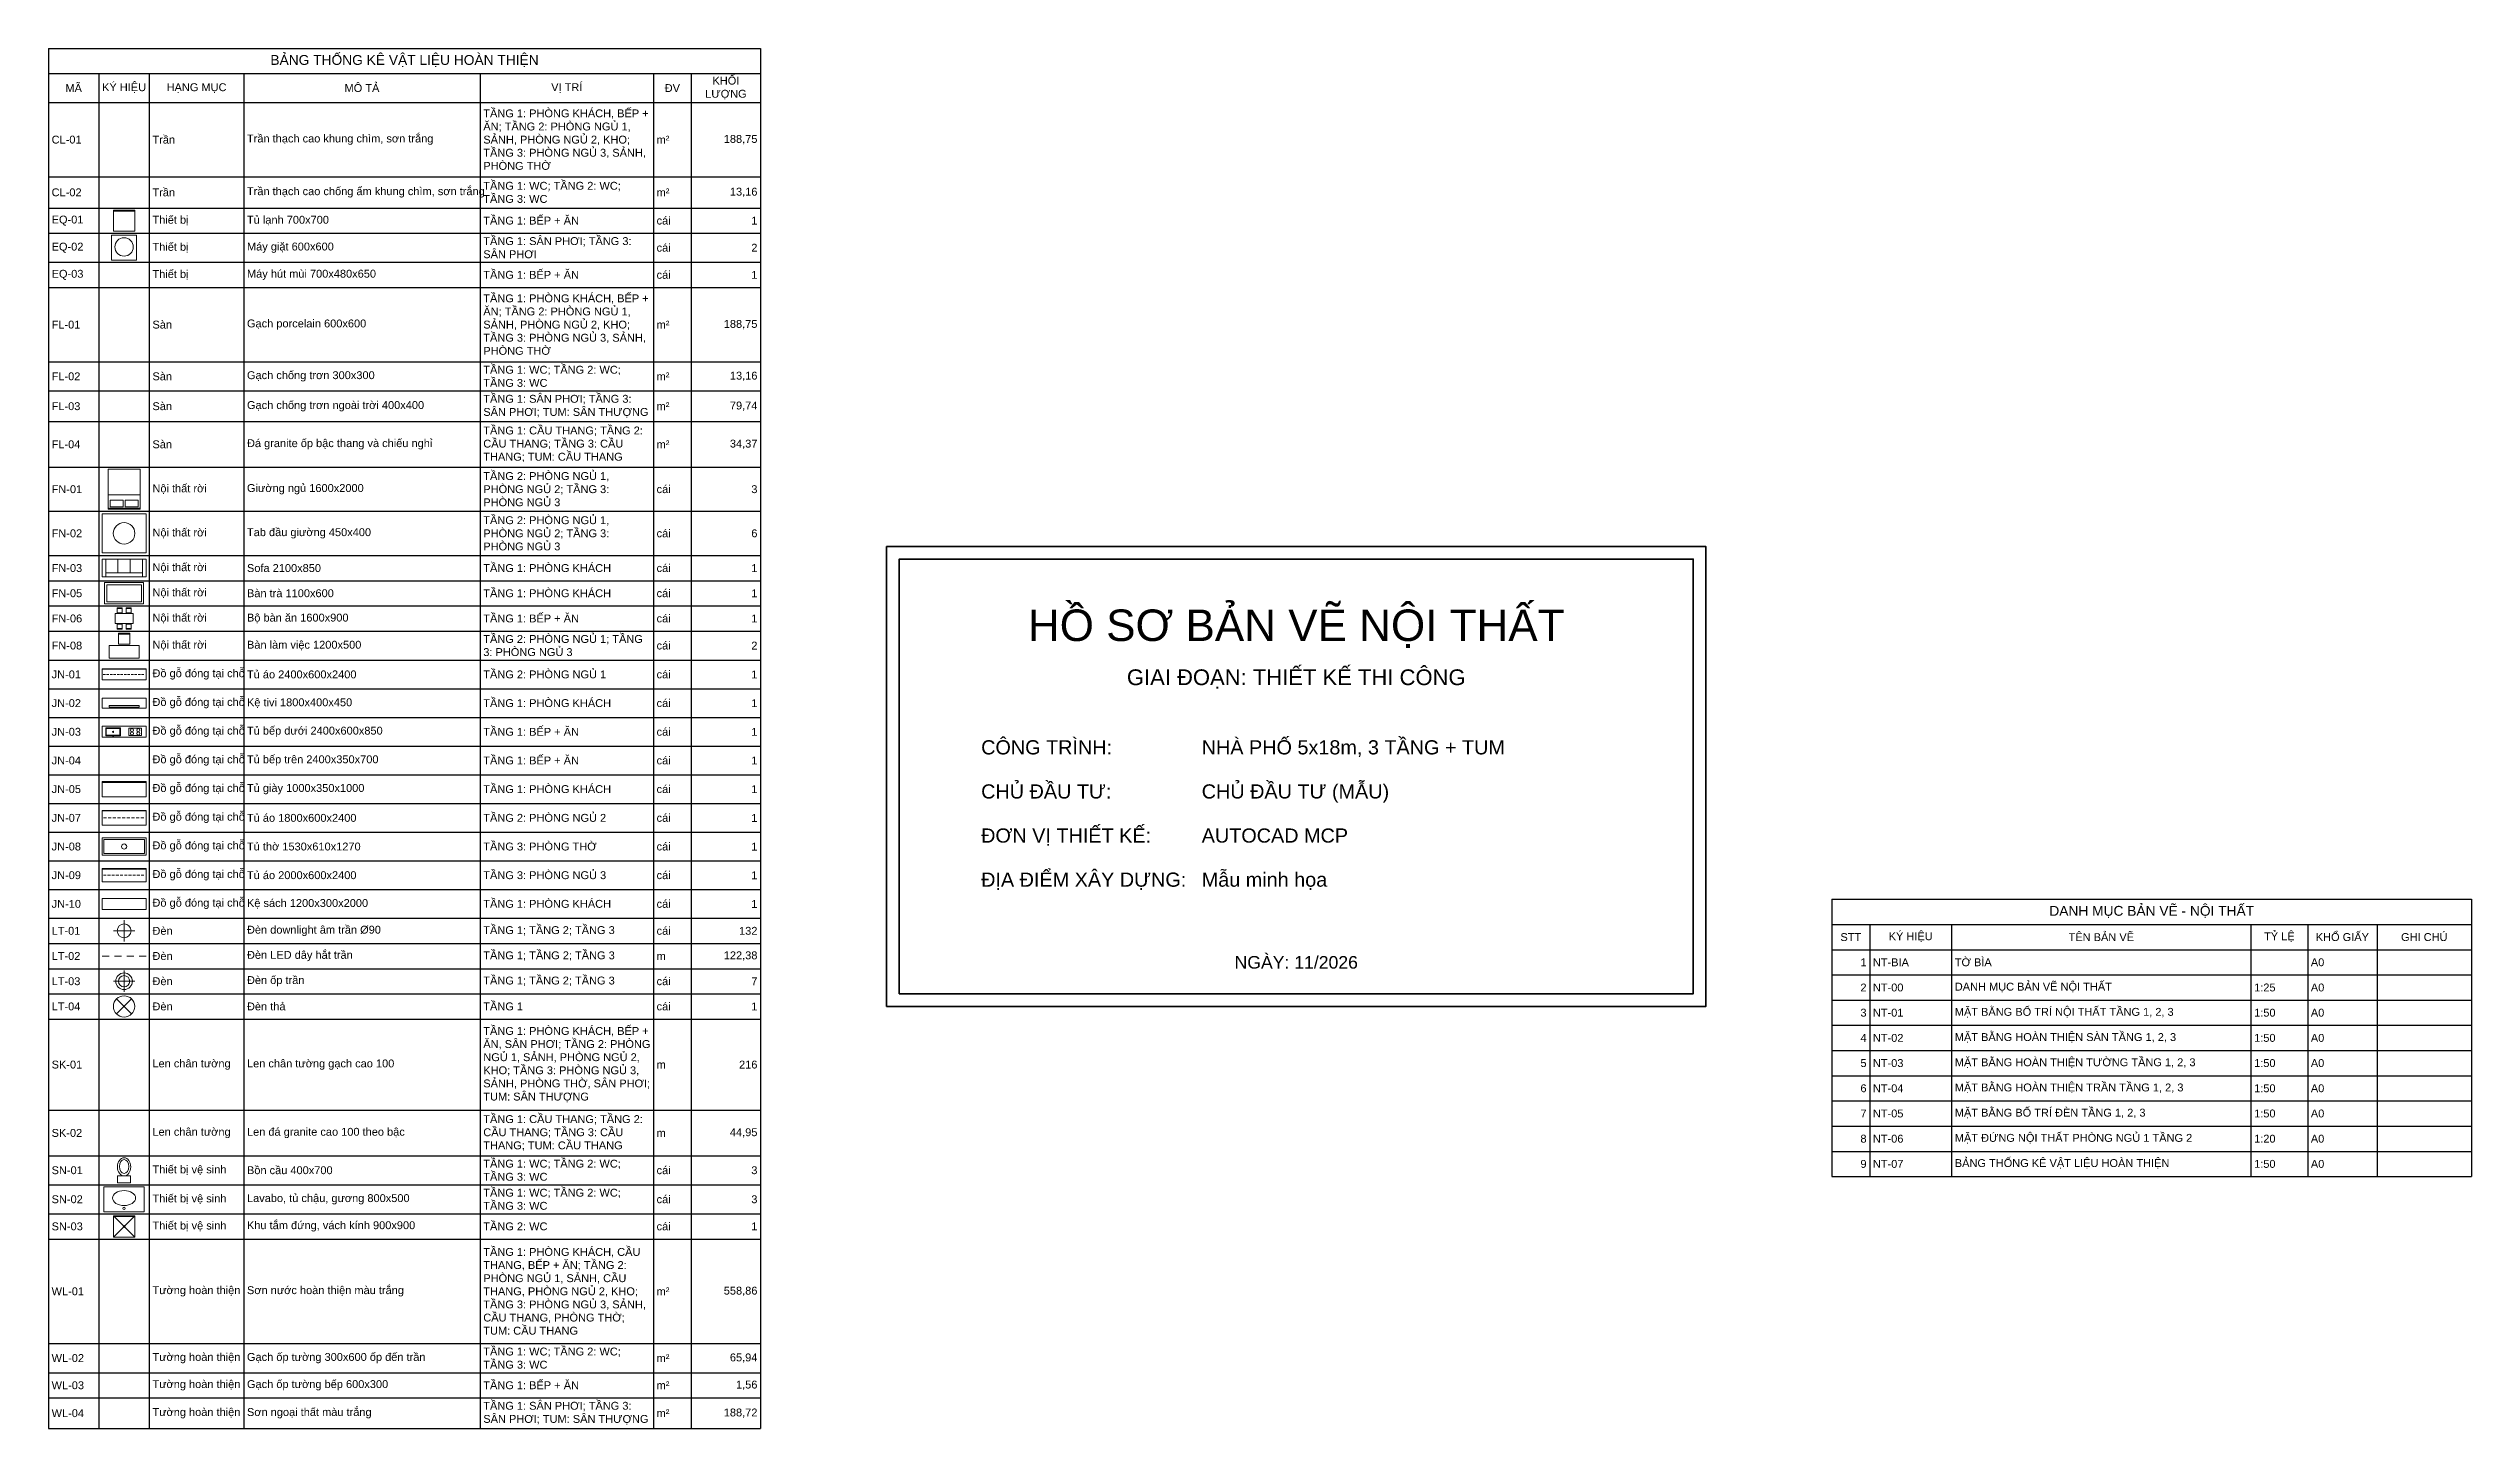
# Model space of a CAD drawing. Header units: millimetres. Extents: x -2900 to 278461, y -22074 to 20200.
# Drawn here: x 240011 to 278461, y -22074 to -168 of the extents above; entities that cross this region are included whole.
import ezdxf
from ezdxf.enums import TextEntityAlignment as Align

# ---------------------------------------------------------------- set-up
doc = ezdxf.new("R2010")
doc.units = ezdxf.units.MM
doc.header["$LTSCALE"] = 20
doc.linetypes.add('HIDDEN', pattern=[9.525, 6.35, -3.175])
for name, color, linetype, lineweight in [('A-ANNO-TEXT', 7, 'Continuous', 18), ('A-ANNO-TTLB', 7, 'Continuous', 35), ('A-GLAZ', 4, 'Continuous', 25), ('A-HIDD', 8, 'HIDDEN', 18)]:
    doc.layers.add(name, color=color, linetype=linetype, lineweight=lineweight)
doc.styles.add('MCP-ARIAL', font='arial.ttf')

# ---------------------------------------------------------------- blocks, each defined once
blk = doc.blocks.new('NT_EQ-01_fridge_700x700')
blk.add_line((0, 660), (700, 660))
blk.add_lwpolyline([(0, 0), (700, 0), (700, 700), (0, 700)], close=True)
at = {"style": 'MCP-ARIAL', "flags": 1}
for tag, p in [('TEN', (350, 200)), ('MA', (350, 350)), ('KICH_THUOC', (350, 50))]:
    blk.add_attdef(tag, p, '', height=100, dxfattribs=at)
blk = doc.blocks.new('NT_EQ-02_washer_600x600')
blk.add_lwpolyline([(0, 0), (600, 0), (600, 600), (0, 600)], close=True)
blk.add_circle((300, 320), 220)
at = {"style": 'MCP-ARIAL', "flags": 1}
for tag, p in [('TEN', (300, 150)), ('MA', (300, 300)), ('KICH_THUOC', (300, 0))]:
    blk.add_attdef(tag, p, '', height=100, dxfattribs=at)
blk = doc.blocks.new('NT_FN-01_bed_1600x2000')
blk.add_line((0, 720), (1600, 720))
for points in [[(0, 0), (1600, 0), (1600, 2000), (0, 2000)], [(0, 0), (1600, 0), (1600, 60), (0, 60)], [(100, 120), (750, 120), (750, 450), (100, 450)], [(850, 120), (1500, 120), (1500, 450), (850, 450)]]:
    blk.add_lwpolyline(points, close=True)
at = {"style": 'MCP-ARIAL', "flags": 1}
for tag, p in [('TEN', (800, 850)), ('MA', (800, 1000)), ('KICH_THUOC', (800, 700))]:
    blk.add_attdef(tag, p, '', height=100, dxfattribs=at)
blk = doc.blocks.new('NT_FN-02_nightstand_450x400')
blk.add_lwpolyline([(0, 0), (450, 0), (450, 400), (0, 400)], close=True)
blk.add_circle((225, 200), 110)
at = {"style": 'MCP-ARIAL', "flags": 1}
for tag, p in [('MA', (225, 200)), ('TEN', (225, 50)), ('KICH_THUOC', (225, -100))]:
    blk.add_attdef(tag, p, '', height=100, dxfattribs=at)
blk = doc.blocks.new('NT_FN-03_sofa_2100x850')
for p, q in [((760, 200), (760, 850)), ((1340, 200), (1340, 850))]:
    blk.add_line(p, q)
for points in [[(0, 0), (2100, 0), (2100, 850), (0, 850)], [(0, 0), (180, 0), (180, 850), (0, 850)], [(180, 0), (1920, 0), (1920, 200), (180, 200)], [(1920, 0), (2100, 0), (2100, 850), (1920, 850)]]:
    blk.add_lwpolyline(points, close=True)
at = {"style": 'MCP-ARIAL', "flags": 1}
for tag, p in [('TEN', (1050, 275)), ('MA', (1050, 425)), ('KICH_THUOC', (1050, 125))]:
    blk.add_attdef(tag, p, '', height=100, dxfattribs=at)
blk = doc.blocks.new('NT_FN-05_coffee_table_1100x600')
for points in [[(0, 0), (1100, 0), (1100, 600), (0, 600)], [(60, 60), (1040, 60), (1040, 540), (60, 540)]]:
    blk.add_lwpolyline(points, close=True)
at = {"style": 'MCP-ARIAL', "flags": 1}
for tag, p in [('TEN', (550, 150)), ('MA', (550, 300)), ('KICH_THUOC', (550, 0))]:
    blk.add_attdef(tag, p, '', height=100, dxfattribs=at)
blk = doc.blocks.new('NT_FN-06_dining_table_1600x900_f0nry')
for points in [[(0, 0), (1600, 0), (1600, 900), (0, 900)], [(175, 1350), (625, 1350), (625, 1400), (175, 1400)], [(175, 950), (625, 950), (625, 1350), (175, 1350)], [(975, 1350), (1425, 1350), (1425, 1400), (975, 1400)], [(975, 950), (1425, 950), (1425, 1350), (975, 1350)], [(175, -450), (625, -450), (625, -50), (175, -50)], [(175, -500), (625, -500), (625, -450), (175, -450)], [(975, -450), (1425, -450), (1425, -50), (975, -50)], [(975, -500), (1425, -500), (1425, -450), (975, -450)]]:
    blk.add_lwpolyline(points, close=True)
at = {"style": 'MCP-ARIAL', "flags": 1}
for tag, p in [('TEN', (800, 300)), ('MA', (800, 450)), ('KICH_THUOC', (800, 150))]:
    blk.add_attdef(tag, p, '', height=100, dxfattribs=at)
blk = doc.blocks.new('NT_FN-08_desk_1200x500')
for points in [[(375, 950), (825, 950), (825, 1000), (375, 1000)], [(0, 0), (1200, 0), (1200, 500), (0, 500)], [(375, 550), (825, 550), (825, 950), (375, 950)]]:
    blk.add_lwpolyline(points, close=True)
at = {"style": 'MCP-ARIAL', "flags": 1}
for tag, p in [('TEN', (600, 100)), ('MA', (600, 250)), ('KICH_THUOC', (600, -50))]:
    blk.add_attdef(tag, p, '', height=100, dxfattribs=at)
blk = doc.blocks.new('NT_JN-01_wardrobe_2400x600')
for p, q in [((0, 580), (2400, 580)), ((480, 580), (480, 600)), ((960, 580), (960, 600)), ((1440, 580), (1440, 600)), ((1920, 580), (1920, 600))]:
    blk.add_line(p, q)
blk.add_lwpolyline([(0, 0), (2400, 0), (2400, 600), (0, 600)], close=True)
at = {"layer": 'A-HIDD'}
blk.add_line((60, 300), (2340, 300), dxfattribs=at)
at = {"style": 'MCP-ARIAL', "flags": 1}
for tag, p in [('TEN', (1200, 150)), ('MA', (1200, 300)), ('KICH_THUOC', (1200, 0))]:
    blk.add_attdef(tag, p, '', height=100, dxfattribs=at)
blk = doc.blocks.new('NT_JN-02_tv_cabinet_1800x400')
for points in [[(0, 0), (1800, 0), (1800, 400), (0, 400)], [(285, 40), (1515, 40), (1515, 100), (285, 100)]]:
    blk.add_lwpolyline(points, close=True)
at = {"style": 'MCP-ARIAL', "flags": 1}
for tag, p in [('TEN', (900, 50)), ('MA', (900, 200)), ('KICH_THUOC', (900, -100))]:
    blk.add_attdef(tag, p, '', height=100, dxfattribs=at)
blk = doc.blocks.new('NT_JN-03_kitchen_base_2400x600_18ytp')
for points in [[(0, 0), (2400, 0), (2400, 600), (0, 600)], [(200, 90), (1000, 90), (1000, 510), (200, 510)], [(230, 120), (970, 120), (970, 480), (230, 480)], [(1450, 100), (2150, 100), (2150, 500), (1450, 500)]]:
    blk.add_lwpolyline(points, close=True)
for centre, radius in [((600, 300), 30), ((600, 50), 22), ((1625, 390), 85), ((1625, 210), 85), ((1975, 390), 85), ((1975, 210), 85)]:
    blk.add_circle(centre, radius)
at = {"style": 'MCP-ARIAL', "flags": 1}
for tag, p in [('TEN', (1200, 150)), ('MA', (1200, 300)), ('KICH_THUOC', (1200, 0))]:
    blk.add_attdef(tag, p, '', height=100, dxfattribs=at)
blk = doc.blocks.new('NT_JN-05_shoe_cabinet_1000x350')
blk.add_line((0, 330), (1000, 330))
blk.add_lwpolyline([(0, 0), (1000, 0), (1000, 350), (0, 350)], close=True)
at = {"style": 'MCP-ARIAL', "flags": 1}
for tag, p in [('TEN', (500, 25)), ('MA', (500, 175)), ('KICH_THUOC', (500, -125))]:
    blk.add_attdef(tag, p, '', height=100, dxfattribs=at)
blk = doc.blocks.new('NT_JN-07_wardrobe_1800x600')
for p, q in [((0, 580), (1800, 580)), ((450, 580), (450, 600)), ((900, 580), (900, 600)), ((1350, 580), (1350, 600))]:
    blk.add_line(p, q)
blk.add_lwpolyline([(0, 0), (1800, 0), (1800, 600), (0, 600)], close=True)
at = {"layer": 'A-HIDD'}
blk.add_line((60, 300), (1740, 300), dxfattribs=at)
at = {"style": 'MCP-ARIAL', "flags": 1}
for tag, p in [('TEN', (900, 150)), ('MA', (900, 300)), ('KICH_THUOC', (900, 0))]:
    blk.add_attdef(tag, p, '', height=100, dxfattribs=at)
blk = doc.blocks.new('NT_JN-08_altar_1530x610')
for points in [[(0, 0), (1530, 0), (1530, 610), (0, 610)], [(60, 60), (1470, 60), (1470, 550), (60, 550)]]:
    blk.add_lwpolyline(points, close=True)
blk.add_circle((765, 305), 90)
at = {"style": 'MCP-ARIAL', "flags": 1}
for tag, p in [('TEN', (765, 155)), ('MA', (765, 305)), ('KICH_THUOC', (765, 5))]:
    blk.add_attdef(tag, p, '', height=100, dxfattribs=at)
blk = doc.blocks.new('NT_JN-09_wardrobe_2000x600')
for p, q in [((0, 580), (2000, 580)), ((500, 580), (500, 600)), ((1000, 580), (1000, 600)), ((1500, 580), (1500, 600))]:
    blk.add_line(p, q)
blk.add_lwpolyline([(0, 0), (2000, 0), (2000, 600), (0, 600)], close=True)
at = {"layer": 'A-HIDD'}
blk.add_line((60, 300), (1940, 300), dxfattribs=at)
at = {"style": 'MCP-ARIAL', "flags": 1}
for tag, p in [('TEN', (1000, 150)), ('MA', (1000, 300)), ('KICH_THUOC', (1000, 0))]:
    blk.add_attdef(tag, p, '', height=100, dxfattribs=at)
blk = doc.blocks.new('NT_JN-10_bookshelf_1200x300')
blk.add_lwpolyline([(0, 0), (1200, 0), (1200, 300), (0, 300)], close=True)
at = {"style": 'MCP-ARIAL', "flags": 1}
for tag, p in [('TEN', (600, 0)), ('MA', (600, 150)), ('KICH_THUOC', (600, -150))]:
    blk.add_attdef(tag, p, '', height=100, dxfattribs=at)
blk = doc.blocks.new('MCP_DEN_DOWNLIGHT')
for p, q in [((-115, 0), (115, 0)), ((0, -115), (0, 115))]:
    blk.add_line(p, q)
blk.add_circle((0, 0), 75)
at = {"style": 'MCP-ARIAL', "flags": 1}
blk.add_attdef('MA', text='', height=50, dxfattribs=at).set_placement((0, -150), align=Align.MIDDLE_CENTER)
blk = doc.blocks.new('MCP_DEN_LED_DAY')
for p, q in [((-500, 0), (-340, 0)), ((-220, 0), (-60, 0)), ((60, 0), (220, 0)), ((340, 0), (500, 0))]:
    blk.add_line(p, q)
at = {"style": 'MCP-ARIAL', "flags": 1}
blk.add_attdef('MA', text='', height=50, dxfattribs=at).set_placement((0, -80), align=Align.MIDDLE_CENTER)
blk = doc.blocks.new('MCP_DEN_OP_TRAN')
for p, q in [((-320, 0), (320, 0)), ((0, -320), (0, 320))]:
    blk.add_line(p, q)
for radius in [250, 170]:
    blk.add_circle((0, 0), radius)
at = {"style": 'MCP-ARIAL', "flags": 1}
blk.add_attdef('MA', text='', height=50, dxfattribs=at).set_placement((0, -380), align=Align.MIDDLE_CENTER)
blk = doc.blocks.new('MCP_DEN_THA')
for p, q in [((-141.4, -141.4), (141.4, 141.4)), ((-141.4, 141.4), (141.4, -141.4))]:
    blk.add_line(p, q)
blk.add_circle((0, 0), 200)
at = {"style": 'MCP-ARIAL', "flags": 1}
blk.add_attdef('MA', text='', height=50, dxfattribs=at).set_placement((0, -260), align=Align.MIDDLE_CENTER)
blk = doc.blocks.new('NT_SN-01_toilet_400x700')
blk.add_lwpolyline([(20, 0), (380, 0), (380, 190), (20, 190)], close=True)
for centre, major_axis, ratio in [((200, 445), (0, 255), 0.73), ((200, 455), (0, 195), 0.67)]:
    blk.add_ellipse(centre, major_axis=major_axis, ratio=ratio)
at = {"style": 'MCP-ARIAL', "flags": 1}
for tag, p in [('TEN', (200, 200)), ('MA', (200, 350)), ('KICH_THUOC', (200, 50))]:
    blk.add_attdef(tag, p, '', height=100, dxfattribs=at)
blk = doc.blocks.new('NT_SN-02_vanity_800x500')
blk.add_lwpolyline([(0, 0), (800, 0), (800, 500), (0, 500)], close=True)
blk.add_circle((400, 70), 22)
blk.add_ellipse((400, 275), major_axis=(230, 0), ratio=0.65)
at = {"style": 'MCP-ARIAL', "flags": 1}
for tag, p in [('TEN', (400, 100)), ('MA', (400, 250)), ('KICH_THUOC', (400, -50))]:
    blk.add_attdef(tag, p, '', height=100, dxfattribs=at)
blk = doc.blocks.new('NT_SN-03_shower_900x900')
for p, q in [((0, 0), (900, 900)), ((900, 0), (0, 900))]:
    blk.add_line(p, q)
blk.add_lwpolyline([(0, 0), (900, 0), (900, 900), (0, 900)], close=True)
blk.add_circle((450, 450), 40)
at = {"layer": 'A-GLAZ'}
blk.add_line((0, 890), (900, 890), dxfattribs=at)
at = {"style": 'MCP-ARIAL', "flags": 1}
for tag, p in [('TEN', (450, 300)), ('MA', (450, 450)), ('KICH_THUOC', (450, 150))]:
    blk.add_attdef(tag, p, '', height=100, dxfattribs=at)
blk = doc.blocks.new('*T288')
at = {"layer": 'A-ANNO-TEXT', "color": 0, "linetype": 'ByBlock', "lineweight": -2, "transparency": 16777216}
for p, q in [((0, 0), (11300, 0)), ((0, 0), (0, -21905)), ((11300, 0), (11300, -21905)), ((0, -400), (11300, -400)), ((800, -400), (800, -21905)), ((1600, -400), (1600, -21905)), ((3100, -400), (3100, -21905)), ((6850, -400), (6850, -21905)), ((9600, -400), (9600, -21905)), ((10200, -400), (10200, -21905)), ((0, -857), (11300, -857)), ((0, -2038), (11300, -2038)), ((0, -2533), (11300, -2533)), ((0, -2933), (11300, -2933)), ((0, -3394), (11300, -3394)), ((0, -3794), (11300, -3794)), ((0, -4975), (11300, -4975)), ((0, -5436), (11300, -5436)), ((0, -5922), (11300, -5922)), ((0, -6646), (11300, -6646)), ((0, -7347), (11300, -7347)), ((0, -8048), (11300, -8048)), ((0, -8448), (11300, -8448)), ((0, -8848), (11300, -8848)), ((0, -9248), (11300, -9248)), ((0, -9709), (11300, -9709)), ((0, -10164), (11300, -10164)), ((0, -10619), (11300, -10619)), ((0, -11075), (11300, -11075)), ((0, -11530), (11300, -11530)), ((0, -11985), (11300, -11985)), ((0, -12440), (11300, -12440)), ((0, -12896), (11300, -12896)), ((0, -13351), (11300, -13351)), ((0, -13806), (11300, -13806)), ((0, -14206), (11300, -14206)), ((0, -14606), (11300, -14606)), ((0, -15006), (11300, -15006)), ((0, -15406), (11300, -15406)), ((0, -16852), (11300, -16852)), ((0, -17576), (11300, -17576)), ((0, -18037), (11300, -18037)), ((0, -18497), (11300, -18497)), ((0, -18897), (11300, -18897)), ((0, -20558), (11300, -20558)), ((0, -21019), (11300, -21019)), ((0, -21419), (11300, -21419)), ((0, -21905), (11300, -21905))]:
    blk.add_line(p, q, dxfattribs=at)
at = {"layer": 'A-ANNO-TEXT', "color": 0, "transparency": 16777216}
for name, p, xscale, yscale, zscale in [('NT_EQ-01_fridge_700x700', (1031, -2902), 0.4821428571428572, 0.4821428571428572, 0.4821428571428572), ('NT_EQ-02_washer_600x600', (1001, -3363), 0.6642697438229498, 0.6642697438229498, 0.6642697438229498), ('NT_FN-01_bed_1600x2000', (945, -7315), 0.3192644383810823, 0.3192644383810823, 0.3192644383810823), ('NT_FN-02_nightstand_450x400', (850, -8008), 1.555555555555556, 1.555555555555556, 1.555555555555556), ('NT_FN-03_sofa_2100x850', (850, -8389), 0.3333333333333333, 0.3333333333333333, 0.3333333333333333), ('NT_FN-05_coffee_table_1100x600', (891, -8816), 0.5625, 0.5625, 0.5625), ('NT_FN-06_dining_table_1600x900_f0nry', (1058, -9128), 0.1776315789473684, 0.1776315789473684, 0.1776315789473684), ('NT_FN-08_desk_1200x500', (961, -9677), 0.3986471123237835, 0.3986471123237835, 0.3986471123237835), ('NT_JN-01_wardrobe_2400x600', (850, -10024), 0.2916666666666667, 0.2916666666666667, 0.2916666666666667), ('NT_JN-02_tv_cabinet_1800x400', (850, -10469), 0.3888888888888889, 0.3888888888888889, 0.3888888888888889), ('NT_JN-03_kitchen_base_2400x600_18ytp', (850, -10934), 0.2916666666666667, 0.2916666666666667, 0.2916666666666667), ('NT_JN-05_shoe_cabinet_1000x350', (850, -11880), 0.7, 0.7, 0.7), ('NT_JN-07_wardrobe_1800x600', (850, -12329), 0.3888888888888889, 0.3888888888888889, 0.3888888888888889), ('NT_JN-08_altar_1530x610', (850, -12807), 0.457516339869281, 0.457516339869281, 0.457516339869281), ('NT_JN-09_wardrobe_2000x600', (850, -13228), 0.35, 0.35, 0.35), ('NT_JN-10_bookshelf_1200x300', (850, -13666), 0.5833333333333334, 0.5833333333333334, 0.5833333333333334), ('MCP_DEN_DOWNLIGHT', (1200, -14006), 1.467391304347826, 1.467391304347826, 1.467391304347826), ('MCP_DEN_LED_DAY', (1200, -14406), 0.7, 0.7, 0.7), ('MCP_DEN_OP_TRAN', (1200, -14806), 0.52734375, 0.52734375, 0.52734375), ('MCP_DEN_THA', (1200, -15206), 0.84375, 0.84375, 0.84375), ('NT_SN-01_toilet_400x700', (1086, -18005), 0.5692522575196517, 0.5692522575196517, 0.5692522575196517), ('NT_SN-02_vanity_800x500', (881, -18466), 0.7969531605275124, 0.7969531605275124, 0.7969531605275124), ('NT_SN-03_shower_900x900', (1031, -18866), 0.375, 0.375, 0.375)]:
    blk.add_blockref(name, p, dxfattribs=dict(at, xscale=xscale, yscale=yscale, zscale=zscale))
at = {"layer": 'A-ANNO-TEXT', "color": 0, "transparency": 16777216, "style": 'MCP-ARIAL'}
for s, insert, char_height, width, attachment_point in [('BẢNG THỐNG KÊ VẬT LIỆU HOÀN THIỆN', (5650, -200), 156.25, 11200, 5), ('MÃ', (400, -629), 125, 700, 5), ('KÝ HIỆU', (1200, -629), 125, 700, 5), ('HẠNG MỤC', (2350, -629), 125, 1400, 5), ('MÔ TẢ', (4975, -629), 125, 3650, 5), ('VỊ TRÍ', (8225, -629), 125, 2650, 5), ('ĐV', (9900, -629), 125, 500, 5), ('KHỐI LƯỢNG', (10750, -629), 125, 1000, 5), ('TẦNG 1: PHÒNG KHÁCH, BẾP + ĂN; TẦNG 2: PHÒNG NGỦ 1, SẢNH, PHÒNG NGỦ 2, KHO; TẦNG 3: PHÒNG NGỦ 3, SẢNH, PHÒNG THỜ', (6900, -1448), 125, 2650, 4), ('CL-01', (50, -1448), 125, 700, 4), ('Trần', (1650, -1448), 125, 1400, 4), ('Trần thạch cao khung chìm, sơn trắng', (3150, -1448), 125, 3650, 4), ('m²', (9650, -1448), 125, 500, 4), ('188,75', (11250, -1448), 125, 1000, 6), ('CL-02', (50, -2285), 125, 700, 4), ('Trần', (1650, -2285), 125, 1400, 4), ('Trần thạch cao chống ẩm khung chìm, sơn trắng', (3150, -2285), 125, 3650, 4), ('TẦNG 1: WC; TẦNG 2: WC; TẦNG 3: WC', (6900, -2285), 125, 2650, 4), ('m²', (9650, -2285), 125, 500, 4), ('13,16', (11250, -2285), 125, 1000, 6), ('EQ-01', (50, -2733), 125, 700, 4), ('Thiết bị', (1650, -2733), 125, 1400, 4), ('Tủ lạnh 700x700', (3150, -2733), 125, 3650, 4), ('TẦNG 1: BẾP + ĂN', (6900, -2733), 125, 2650, 4), ('cái', (9650, -2733), 125, 500, 4), ('1', (11250, -2733), 125, 1000, 6), ('Thiết bị', (1650, -3163), 125, 1400, 4), ('Máy giặt 600x600', (3150, -3163), 125, 3650, 4), ('TẦNG 1: SÂN PHƠI; TẦNG 3: SÂN PHƠI', (6900, -3163), 125, 2650, 4), ('EQ-02', (50, -3163), 125, 700, 4), ('cái', (9650, -3163), 125, 500, 4), ('2', (11250, -3163), 125, 1000, 6), ('EQ-03', (50, -3594), 125, 700, 4), ('Thiết bị', (1650, -3594), 125, 1400, 4), ('Máy hút mùi 700x480x650', (3150, -3594), 125, 3650, 4), ('TẦNG 1: BẾP + ĂN', (6900, -3594), 125, 2650, 4), ('cái', (9650, -3594), 125, 500, 4), ('1', (11250, -3594), 125, 1000, 6), ('TẦNG 1: PHÒNG KHÁCH, BẾP + ĂN; TẦNG 2: PHÒNG NGỦ 1, SẢNH, PHÒNG NGỦ 2, KHO; TẦNG 3: PHÒNG NGỦ 3, SẢNH, PHÒNG THỜ', (6900, -4384), 125, 2650, 4), ('FL-01', (50, -4384), 125, 700, 4), ('Sàn', (1650, -4384), 125, 1400, 4), ('Gạch porcelain 600x600', (3150, -4384), 125, 3650, 4), ('m²', (9650, -4384), 125, 500, 4), ('188,75', (11250, -4384), 125, 1000, 6), ('FL-02', (50, -5205), 125, 700, 4), ('Sàn', (1650, -5205), 125, 1400, 4), ('Gạch chống trơn 300x300', (3150, -5205), 125, 3650, 4), ('TẦNG 1: WC; TẦNG 2: WC; TẦNG 3: WC', (6900, -5205), 125, 2650, 4), ('m²', (9650, -5205), 125, 500, 4), ('13,16', (11250, -5205), 125, 1000, 6), ('FL-03', (50, -5679), 125, 700, 4), ('Sàn', (1650, -5679), 125, 1400, 4), ('Gạch chống trơn ngoài trời 400x400', (3150, -5679), 125, 3650, 4), ('TẦNG 1: SÂN PHƠI; TẦNG 3: SÂN PHƠI; TUM: SÂN THƯỢNG', (6900, -5679), 125, 2650, 4), ('m²', (9650, -5679), 125, 500, 4), ('79,74', (11250, -5679), 125, 1000, 6), ('TẦNG 1: CẦU THANG; TẦNG 2: CẦU THANG; TẦNG 3: CẦU THANG; TUM: CẦU THANG', (6900, -6284), 125, 2650, 4), ('FL-04', (50, -6284), 125, 700, 4), ('Sàn', (1650, -6284), 125, 1400, 4), ('Đá granite ốp bậc thang và chiếu nghỉ', (3150, -6284), 125, 3650, 4), ('m²', (9650, -6284), 125, 500, 4), ('34,37', (11250, -6284), 125, 1000, 6), ('Nội thất rời', (1650, -6996), 125, 1400, 4), ('Giường ngủ 1600x2000', (3150, -6996), 125, 3650, 4), ('TẦNG 2: PHÒNG NGỦ 1, PHÒNG NGỦ 2; TẦNG 3: PHÒNG NGỦ 3', (6900, -6996), 125, 2650, 4), ('FN-01', (50, -6996), 125, 700, 4), ('cái', (9650, -6996), 125, 500, 4), ('3', (11250, -6996), 125, 1000, 6), ('FN-02', (50, -7697), 125, 700, 4), ('Nội thất rời', (1650, -7697), 125, 1400, 4), ('Tab đầu giường 450x400', (3150, -7697), 125, 3650, 4), ('TẦNG 2: PHÒNG NGỦ 1, PHÒNG NGỦ 2; TẦNG 3: PHÒNG NGỦ 3', (6900, -7697), 125, 2650, 4), ('cái', (9650, -7697), 125, 500, 4), ('6', (11250, -7697), 125, 1000, 6), ('FN-03', (50, -8248), 125, 700, 4), ('Nội thất rời', (1650, -8248), 125, 1400, 4), ('Sofa 2100x850', (3150, -8248), 125, 3650, 4), ('TẦNG 1: PHÒNG KHÁCH', (6900, -8248), 125, 2650, 4), ('cái', (9650, -8248), 125, 500, 4), ('1', (11250, -8248), 125, 1000, 6), ('FN-05', (50, -8648), 125, 700, 4), ('Nội thất rời', (1650, -8648), 125, 1400, 4), ('Bàn trà 1100x600', (3150, -8648), 125, 3650, 4), ('TẦNG 1: PHÒNG KHÁCH', (6900, -8648), 125, 2650, 4), ('cái', (9650, -8648), 125, 500, 4), ('1', (11250, -8648), 125, 1000, 6), ('FN-06', (50, -9048), 125, 700, 4), ('Nội thất rời', (1650, -9048), 125, 1400, 4), ('Bộ bàn ăn 1600x900', (3150, -9048), 125, 3650, 4), ('TẦNG 1: BẾP + ĂN', (6900, -9048), 125, 2650, 4), ('cái', (9650, -9048), 125, 500, 4), ('1', (11250, -9048), 125, 1000, 6), ('FN-08', (50, -9478), 125, 700, 4), ('Nội thất rời', (1650, -9478), 125, 1400, 4), ('Bàn làm việc 1200x500', (3150, -9478), 125, 3650, 4), ('TẦNG 2: PHÒNG NGỦ 1; TẦNG 3: PHÒNG NGỦ 3', (6900, -9478), 125, 2650, 4), ('cái', (9650, -9478), 125, 500, 4), ('2', (11250, -9478), 125, 1000, 6), ('JN-01', (50, -9936), 125, 700, 4), ('Đồ gỗ đóng tại chỗ', (1650, -9936), 125, 1400, 4), ('Tủ áo 2400x600x2400', (3150, -9936), 125, 3650, 4), ('TẦNG 2: PHÒNG NGỦ 1', (6900, -9936), 125, 2650, 4), ('cái', (9650, -9936), 125, 500, 4), ('1', (11250, -9936), 125, 1000, 6), ('JN-02', (50, -10392), 125, 700, 4), ('Đồ gỗ đóng tại chỗ', (1650, -10392), 125, 1400, 4), ('Kệ tivi 1800x400x450', (3150, -10392), 125, 3650, 4), ('TẦNG 1: PHÒNG KHÁCH', (6900, -10392), 125, 2650, 4), ('cái', (9650, -10392), 125, 500, 4), ('1', (11250, -10392), 125, 1000, 6), ('Đồ gỗ đóng tại chỗ', (1650, -10847), 125, 1400, 4), ('Tủ bếp dưới 2400x600x850', (3150, -10847), 125, 3650, 4), ('TẦNG 1: BẾP + ĂN', (6900, -10847), 125, 2650, 4), ('JN-03', (50, -10847), 125, 700, 4), ('cái', (9650, -10847), 125, 500, 4), ('1', (11250, -10847), 125, 1000, 6), ('JN-04', (50, -11302), 125, 700, 4), ('Đồ gỗ đóng tại chỗ', (1650, -11302), 125, 1400, 4), ('Tủ bếp trên 2400x350x700', (3150, -11302), 125, 3650, 4), ('TẦNG 1: BẾP + ĂN', (6900, -11302), 125, 2650, 4), ('cái', (9650, -11302), 125, 500, 4), ('1', (11250, -11302), 125, 1000, 6), ('JN-05', (50, -11757), 125, 700, 4), ('Đồ gỗ đóng tại chỗ', (1650, -11757), 125, 1400, 4), ('Tủ giày 1000x350x1000', (3150, -11757), 125, 3650, 4), ('TẦNG 1: PHÒNG KHÁCH', (6900, -11757), 125, 2650, 4), ('cái', (9650, -11757), 125, 500, 4), ('1', (11250, -11757), 125, 1000, 6), ('JN-07', (50, -12213), 125, 700, 4), ('Đồ gỗ đóng tại chỗ', (1650, -12213), 125, 1400, 4), ('Tủ áo 1800x600x2400', (3150, -12213), 125, 3650, 4), ('TẦNG 2: PHÒNG NGỦ 2', (6900, -12213), 125, 2650, 4), ('cái', (9650, -12213), 125, 500, 4), ('1', (11250, -12213), 125, 1000, 6), ('JN-08', (50, -12668), 125, 700, 4), ('Đồ gỗ đóng tại chỗ', (1650, -12668), 125, 1400, 4), ('Tủ thờ 1530x610x1270', (3150, -12668), 125, 3650, 4), ('TẦNG 3: PHÒNG THỜ', (6900, -12668), 125, 2650, 4), ('cái', (9650, -12668), 125, 500, 4), ('1', (11250, -12668), 125, 1000, 6), ('JN-09', (50, -13123), 125, 700, 4), ('Đồ gỗ đóng tại chỗ', (1650, -13123), 125, 1400, 4), ('Tủ áo 2000x600x2400', (3150, -13123), 125, 3650, 4), ('TẦNG 3: PHÒNG NGỦ 3', (6900, -13123), 125, 2650, 4), ('cái', (9650, -13123), 125, 500, 4), ('1', (11250, -13123), 125, 1000, 6), ('JN-10', (50, -13578), 125, 700, 4), ('Đồ gỗ đóng tại chỗ', (1650, -13578), 125, 1400, 4), ('Kệ sách 1200x300x2000', (3150, -13578), 125, 3650, 4), ('TẦNG 1: PHÒNG KHÁCH', (6900, -13578), 125, 2650, 4), ('cái', (9650, -13578), 125, 500, 4), ('1', (11250, -13578), 125, 1000, 6), ('LT-01', (50, -14006), 125, 700, 4), ('Đèn', (1650, -14006), 125, 1400, 4), ('Đèn downlight âm trần Ø90', (3150, -14006), 125, 3650, 4), ('TẦNG 1; TẦNG 2; TẦNG 3', (6900, -14006), 125, 2650, 4), ('cái', (9650, -14006), 125, 500, 4), ('132', (11250, -14006), 125, 1000, 6), ('LT-02', (50, -14406), 125, 700, 4), ('Đèn', (1650, -14406), 125, 1400, 4), ('Đèn LED dây hắt trần', (3150, -14406), 125, 3650, 4), ('TẦNG 1; TẦNG 2; TẦNG 3', (6900, -14406), 125, 2650, 4), ('m', (9650, -14406), 125, 500, 4), ('122,38', (11250, -14406), 125, 1000, 6), ('LT-03', (50, -14806), 125, 700, 4), ('Đèn', (1650, -14806), 125, 1400, 4), ('Đèn ốp trần', (3150, -14806), 125, 3650, 4), ('TẦNG 1; TẦNG 2; TẦNG 3', (6900, -14806), 125, 2650, 4), ('cái', (9650, -14806), 125, 500, 4), ('7', (11250, -14806), 125, 1000, 6), ('LT-04', (50, -15206), 125, 700, 4), ('Đèn', (1650, -15206), 125, 1400, 4), ('Đèn thả', (3150, -15206), 125, 3650, 4), ('TẦNG 1', (6900, -15206), 125, 2650, 4), ('cái', (9650, -15206), 125, 500, 4), ('1', (11250, -15206), 125, 1000, 6), ('TẦNG 1: PHÒNG KHÁCH, BẾP + ĂN, SÂN PHƠI; TẦNG 2: PHÒNG NGỦ 1, SẢNH, PHÒNG NGỦ 2, KHO; TẦNG 3: PHÒNG NGỦ 3, SẢNH, PHÒNG THỜ, SÂN PHƠI; TUM: SÂN THƯỢNG', (6900, -16129), 125, 2650, 4), ('SK-01', (50, -16129), 125, 700, 4), ('Len chân tường', (1650, -16129), 125, 1400, 4), ('Len chân tường gạch cao 100', (3150, -16129), 125, 3650, 4), ('m', (9650, -16129), 125, 500, 4), ('216', (11250, -16129), 125, 1000, 6), ('TẦNG 1: CẦU THANG; TẦNG 2: CẦU THANG; TẦNG 3: CẦU THANG; TUM: CẦU THANG', (6900, -17214), 125, 2650, 4), ('SK-02', (50, -17214), 125, 700, 4), ('Len chân tường', (1650, -17214), 125, 1400, 4), ('Len đá granite cao 100 theo bậc', (3150, -17214), 125, 3650, 4), ('m', (9650, -17214), 125, 500, 4), ('44,95', (11250, -17214), 125, 1000, 6), ('TẦNG 1: WC; TẦNG 2: WC; TẦNG 3: WC', (6900, -17806), 125, 2650, 4), ('SN-01', (50, -17806), 125, 700, 4), ('Thiết bị vệ sinh', (1650, -17806), 125, 1400, 4), ('Bồn cầu 400x700', (3150, -17806), 125, 3650, 4), ('TẦNG 1: WC; TẦNG 2: WC; TẦNG 3: WC', (6900, -18267), 125, 2650, 4), ('cái', (9650, -17806), 125, 500, 4), ('3', (11250, -17806), 125, 1000, 6), ('SN-02', (50, -18267), 125, 700, 4), ('Thiết bị vệ sinh', (1650, -18267), 125, 1400, 4), ('Lavabo, tủ chậu, gương 800x500', (3150, -18267), 125, 3650, 4), ('cái', (9650, -18267), 125, 500, 4), ('3', (11250, -18267), 125, 1000, 6), ('SN-03', (50, -18697), 125, 700, 4), ('Thiết bị vệ sinh', (1650, -18697), 125, 1400, 4), ('Khu tắm đứng, vách kính 900x900', (3150, -18697), 125, 3650, 4), ('TẦNG 2: WC', (6900, -18697), 125, 2650, 4), ('cái', (9650, -18697), 125, 500, 4), ('1', (11250, -18697), 125, 1000, 6), ('TẦNG 1: PHÒNG KHÁCH, CẦU THANG, BẾP + ĂN; TẦNG 2: PHÒNG NGỦ 1, SẢNH, CẦU THANG, PHÒNG NGỦ 2, KHO; TẦNG 3: PHÒNG NGỦ 3, SẢNH, CẦU THANG, PHÒNG THỜ; TUM: CẦU THANG', (6900, -19728), 125, 2650, 4), ('WL-01', (50, -19728), 125, 700, 4), ('Tường hoàn thiện', (1650, -19728), 125, 1400, 4), ('Sơn nước hoàn thiện màu trắng', (3150, -19728), 125, 3650, 4), ('m²', (9650, -19728), 125, 500, 4), ('558,86', (11250, -19728), 125, 1000, 6), ('WL-02', (50, -20788), 125, 700, 4), ('Tường hoàn thiện', (1650, -20788), 125, 1400, 4), ('Gạch ốp tường 300x600 ốp đến trần', (3150, -20788), 125, 3650, 4), ('TẦNG 1: WC; TẦNG 2: WC; TẦNG 3: WC', (6900, -20788), 125, 2650, 4), ('m²', (9650, -20788), 125, 500, 4), ('65,94', (11250, -20788), 125, 1000, 6), ('Tường hoàn thiện', (1650, -21219), 125, 1400, 4), ('Gạch ốp tường bếp 600x300', (3150, -21219), 125, 3650, 4), ('TẦNG 1: BẾP + ĂN', (6900, -21219), 125, 2650, 4), ('1,56', (11250, -21219), 125, 1000, 6), ('WL-03', (50, -21219), 125, 700, 4), ('TẦNG 1: SÂN PHƠI; TẦNG 3: SÂN PHƠI; TUM: SÂN THƯỢNG', (6900, -21662), 125, 2650, 4), ('m²', (9650, -21219), 125, 500, 4), ('WL-04', (50, -21662), 125, 700, 4), ('Tường hoàn thiện', (1650, -21662), 125, 1400, 4), ('Sơn ngoại thất màu trắng', (3150, -21662), 125, 3650, 4), ('m²', (9650, -21662), 125, 500, 4), ('188,72', (11250, -21662), 125, 1000, 6)]:
    blk.add_mtext(s, dxfattribs=dict(at, insert=insert, char_height=char_height, width=width, attachment_point=attachment_point))
blk = doc.blocks.new('*T289')
at = {"layer": 'A-ANNO-TEXT', "color": 0, "linetype": 'ByBlock', "lineweight": -2, "transparency": 16777216}
for p, q in [((0, 0), (10150, 0)), ((0, 0), (0, -4400)), ((10150, 0), (10150, -4400)), ((0, -400), (10150, -400)), ((600, -400), (600, -4400)), ((1900, -400), (1900, -4400)), ((6650, -400), (6650, -4400)), ((7550, -400), (7550, -4400)), ((8650, -400), (8650, -4400)), ((0, -800), (10150, -800)), ((0, -1200), (10150, -1200)), ((0, -1600), (10150, -1600)), ((0, -2000), (10150, -2000)), ((0, -2400), (10150, -2400)), ((0, -2800), (10150, -2800)), ((0, -3200), (10150, -3200)), ((0, -3600), (10150, -3600)), ((0, -4000), (10150, -4000)), ((0, -4400), (10150, -4400))]:
    blk.add_line(p, q, dxfattribs=at)
at = {"layer": 'A-ANNO-TEXT', "color": 0, "transparency": 16777216, "style": 'MCP-ARIAL'}
for s, insert, char_height, width, attachment_point in [('DANH MỤC BẢN VẼ - NỘI THẤT', (5075, -200), 156.25, 10050, 5), ('STT', (300, -600), 125, 500, 5), ('KÝ HIỆU', (1250, -600), 125, 1200, 5), ('TÊN BẢN VẼ', (4275, -600), 125, 4650, 5), ('TỶ LỆ', (7100, -600), 125, 800, 5), ('KHỔ GIẤY', (8100, -600), 125, 1000, 5), ('GHI CHÚ', (9400, -600), 125, 1400, 5), ('1', (550, -1000), 125, 500, 6), ('NT-BIA', (650, -1000), 125, 1200, 4), ('TỜ BÌA', (1950, -1000), 125, 4650, 4), ('A0', (7600, -1000), 125, 1000, 4), ('2', (550, -1400), 125, 500, 6), ('NT-00', (650, -1400), 125, 1200, 4), ('DANH MỤC BẢN VẼ NỘI THẤT', (1950, -1400), 125, 4650, 4), ('1:25', (6700, -1400), 125, 800, 4), ('A0', (7600, -1400), 125, 1000, 4), ('3', (550, -1800), 125, 500, 6), ('NT-01', (650, -1800), 125, 1200, 4), ('MẶT BẰNG BỐ TRÍ NỘI THẤT TẦNG 1, 2, 3', (1950, -1800), 125, 4650, 4), ('1:50', (6700, -1800), 125, 800, 4), ('A0', (7600, -1800), 125, 1000, 4), ('4', (550, -2200), 125, 500, 6), ('NT-02', (650, -2200), 125, 1200, 4), ('MẶT BẰNG HOÀN THIỆN SÀN TẦNG 1, 2, 3', (1950, -2200), 125, 4650, 4), ('1:50', (6700, -2200), 125, 800, 4), ('A0', (7600, -2200), 125, 1000, 4), ('5', (550, -2600), 125, 500, 6), ('NT-03', (650, -2600), 125, 1200, 4), ('MẶT BẰNG HOÀN THIỆN TƯỜNG TẦNG 1, 2, 3', (1950, -2600), 125, 4650, 4), ('1:50', (6700, -2600), 125, 800, 4), ('A0', (7600, -2600), 125, 1000, 4), ('6', (550, -3000), 125, 500, 6), ('NT-04', (650, -3000), 125, 1200, 4), ('MẶT BẰNG HOÀN THIỆN TRẦN TẦNG 1, 2, 3', (1950, -3000), 125, 4650, 4), ('1:50', (6700, -3000), 125, 800, 4), ('A0', (7600, -3000), 125, 1000, 4), ('7', (550, -3400), 125, 500, 6), ('NT-05', (650, -3400), 125, 1200, 4), ('MẶT BẰNG BỐ TRÍ ĐÈN TẦNG 1, 2, 3', (1950, -3400), 125, 4650, 4), ('1:50', (6700, -3400), 125, 800, 4), ('A0', (7600, -3400), 125, 1000, 4), ('8', (550, -3800), 125, 500, 6), ('NT-06', (650, -3800), 125, 1200, 4), ('MẶT ĐỨNG NỘI THẤT PHÒNG NGỦ 1 TẦNG 2', (1950, -3800), 125, 4650, 4), ('1:20', (6700, -3800), 125, 800, 4), ('A0', (7600, -3800), 125, 1000, 4), ('9', (550, -4200), 125, 500, 6), ('NT-07', (650, -4200), 125, 1200, 4), ('BẢNG THỐNG KÊ VẬT LIỆU HOÀN THIỆN', (1950, -4200), 125, 4650, 4), ('1:50', (6700, -4200), 125, 800, 4), ('A0', (7600, -4200), 125, 1000, 4)]:
    blk.add_mtext(s, dxfattribs=dict(at, insert=insert, char_height=char_height, width=width, attachment_point=attachment_point))

msp = doc.modelspace()

# ---------------------------------------------------------------- linework, layer by layer
at = {"layer": 'A-ANNO-TTLB'}
for points in [[(253311.41, -15373.67), (266311.41, -15373.67), (266311.41, -8073.67), (253311.41, -8073.67)], [(253511.41, -15173.67), (266111.41, -15173.67), (266111.41, -8273.67), (253511.41, -8273.67)]]:
    msp.add_lwpolyline(points, close=True, dxfattribs=at)

# ---------------------------------------------------------------- block references
for name, p in [('*T288', (240011.41, -168.254)), ('*T289', (268311.41, -13673.671))]:
    msp.add_blockref(name, p)

# ---------------------------------------------------------------- texts
at = {"layer": 'A-ANNO-TEXT', "style": 'MCP-ARIAL'}
for s, height, p in [('HỒ SƠ BẢN VẼ NỘI THẤT', 500, (259811.41, -9573.67)), ('GIAI ĐOẠN: THIẾT KẾ THI CÔNG', 250, (259811.41, -10273.67)), ('NGÀY: 11/2026', 200, (259811.41, -14773.67))]:
    msp.add_text(s, height=height, dxfattribs=at).set_placement(p, align=Align.CENTER)
for s, p in [('CÔNG TRÌNH:', (254811.41, -11373.67)), ('NHÀ PHỐ 5x18m, 3 TẦNG + TUM', (258311.41, -11373.67)), ('CHỦ ĐẦU TƯ:', (254811.41, -12073.67)), ('CHỦ ĐẦU TƯ (MẪU)', (258311.41, -12073.67)), ('ĐƠN VỊ THIẾT KẾ:', (254811.41, -12773.67)), ('AUTOCAD MCP', (258311.41, -12773.67)), ('ĐỊA ĐIỂM XÂY DỰNG:', (254811.41, -13473.67)), ('Mẫu minh họa', (258311.41, -13473.67))]:
    msp.add_text(s, height=225, dxfattribs=at).set_placement(p)

doc.saveas('drawing.dxf')
